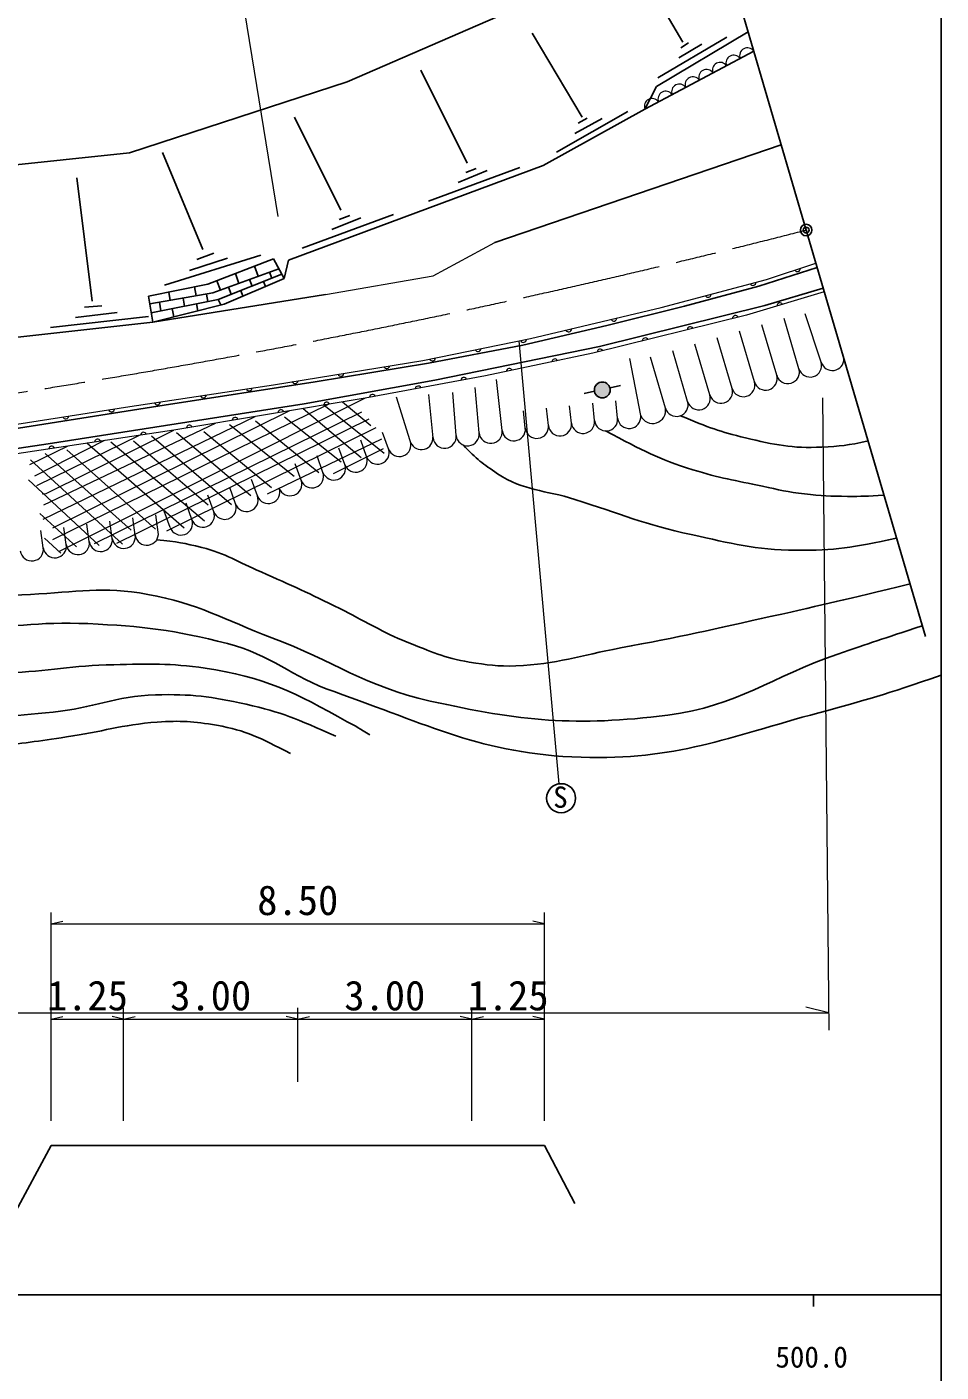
# Model space of a CAD drawing. Units: millimetres, scale not verified, with parts at other scales. Extents: x 40000 to 680000, y 20000 to 380000.
# Drawn here: x 500226 to 579000, y 198357 to 314239 of the extents above; entities that cross this region are included whole.
import ezdxf
from ezdxf.enums import TextEntityAlignment as Align

# ---------------------------------------------------------------- set-up
doc = ezdxf.new("R2010")
doc.units = ezdxf.units.MM
doc.header["$LTSCALE"] = 1000
doc.header["$PDMODE"] = 32
doc.header["$PDSIZE"] = 500
doc.linetypes.add('CHAIN', pattern=[18.5, 12, -1.5, 3.5, -1.5])
for name, color, linetype, lineweight in [('M-BGD', 7, 'Continuous', 25), ('M-BMK', 2, 'CHAIN', 13), ('M-BMK-SRVR', 3, 'Continuous', 25), ('M-STR-HTXT', 7, 'Continuous', 13), ('M-TTL-BAND', 7, 'Continuous', 25)]:
    doc.layers.add(name, color=color, linetype=linetype, lineweight=lineweight)
doc.layers.add('M-OTRS', color=6, linetype='Continuous')
doc.styles.add('ＭＳ ゴシック', font='')
doc.styles.get('ＭＳ ゴシック').set_extended_font_data('MS Gothic')

msp = doc.modelspace()

# ---------------------------------------------------------------- hatches: boundary and pattern name
at = {"layer": 'M-BGD'}
msp.add_hatch(color=256, dxfattribs=at).paths.add_polyline_path([(550471, 283112, 0.97359), (549130, 282852, 0.01338), (549137, 282816, 0.41421), (549952, 282297, 0.41421)])

# ---------------------------------------------------------------- linework, layer by layer
for p, q in [((559579, 323300), (527827, 309508)), ((556755, 312929), (552897, 319495)), ((548072, 306465), (543775, 313713)), ((554464, 309094), (562364, 313811)), ((554597, 309858), (560530, 313367)), ((553481, 307153), (562856, 312136)), ((556410, 311573), (558377, 312743)), ((556569, 312437), (557247, 312876)), ((527827, 309508), (509053, 303385)), ((538175, 302515), (534172, 310505)), ((553481, 307153), (554464, 309094)), ((544718, 302308), (553481, 307153)), ((527286, 298458), (523283, 306449)), ((545859, 303435), (552000, 306964)), ((547454, 305070), (549787, 306346)), ((547733, 305947), (548511, 306386)), ((540536, 295672), (565225, 304067)), ((509053, 303385), (483212, 300693)), ((515375, 295050), (511906, 303410)), ((522768, 294131), (544718, 302308)), ((534845, 299225), (542701, 302136)), ((537377, 300840), (539890, 301857)), ((538035, 301698), (538933, 302036)), ((505838, 290603), (504527, 301225)), ((523956, 295168), (531812, 298080)), ((527146, 297641), (528044, 297980)), ((526488, 296784), (529001, 297800)), ((512085, 292000), (520370, 294572)), ((514867, 294213), (516332, 294751)), ((514239, 293256), (517499, 294303)), ((521461, 294249), (515818, 292076)), ((516257, 291318), (521926, 293408)), ((520158, 292756), (519838, 293624)), ((522398, 292554), (521461, 294249)), ((522398, 292554), (522768, 294131)), ((568323, 293510), (563283, 291893)), ((515818, 292076), (510694, 291039)), ((516905, 291557), (516602, 292378)), ((522185, 292939), (516716, 290760)), ((517214, 290361), (522398, 292554)), ((518501, 292146), (518190, 292989)), ((519625, 291919), (519402, 292478)), ((520622, 292316), (520797, 291877)), ((521337, 292601), (521131, 293116)), ((510694, 291039), (511073, 288806)), ((510807, 290373), (516257, 291318)), ((511073, 288806), (525956, 291186)), ((512583, 290681), (512459, 291396)), ((513681, 290871), (513800, 290183)), ((514812, 291068), (514677, 291845)), ((515707, 291223), (515818, 290582)), ((517833, 291205), (517592, 291810)), ((518652, 291531), (518843, 291051)), ((563283, 291893), (556876, 290178)), ((563802, 290245), (568848, 291723)), ((505200, 290085), (506695, 290224)), ((516716, 290760), (510935, 289617)), ((511073, 288806), (517214, 290361)), ((511642, 290518), (511770, 289782)), ((512743, 289974), (512883, 289264)), ((514846, 290390), (514964, 289791)), ((516716, 290760), (516937, 290291)), ((549572, 286699), (563802, 290245)), ((556876, 290178), (550190, 288530)), ((511073, 288806), (478498, 285203)), ((502269, 288330), (510703, 289287)), ((504402, 289207), (508011, 289626)), ((550190, 288530), (542972, 286829)), ((542972, 286829), (534824, 285260)), ((535382, 283804), (549572, 286699)), ((534824, 285260), (525068, 283652)), ((525068, 283652), (512048, 281658)), ((524117, 281771), (535382, 283804)), ((548239, 282653), (549130, 282852)), ((550477, 283150), (551369, 283349)), ((512048, 281658), (497831, 279405)), ((502045, 278311), (524117, 281771)), ((470233, 273636), (502045, 278311)), ((502314, 217875), (499081, 211845)), ((502314, 217875), (508564, 217875)), ((508564, 217875), (523564, 217875)), ((523564, 217875), (538564, 217875)), ((538564, 217875), (544814, 217875)), ((544814, 217875), (547445, 212888))]:
    msp.add_line(p, q, dxfattribs=at)
at = {"layer": 'M-BGD', "lineweight": 13}
for p, q in [((535242, 292801), (540536, 295672)), ((525956, 291186), (535242, 292801)), ((564833, 284229), (563554, 288573)), ((566751, 284794), (565474, 289132)), ((568670, 285358), (567292, 289517)), ((560995, 283099), (559714, 287454)), ((562914, 283664), (561634, 288014)), ((546081, 249033), (542639, 287186)), ((557158, 281970), (555873, 286335)), ((559077, 282535), (557794, 286895)), ((553117, 280751), (552188, 285688)), ((555240, 281405), (553953, 285776)), ((539197, 279258), (538839, 283169)), ((541185, 279471), (540694, 283867)), ((502461, 270070), (526221, 281739)), ((529363, 282263), (502940, 269023)), ((525800, 281669), (531023, 277517)), ((527429, 281941), (529852, 279913)), ((533263, 278572), (532080, 282352)), ((535220, 278831), (534852, 282571)), ((537208, 279045), (536925, 282731)), ((547151, 280111), (546991, 281603)), ((549140, 280325), (548980, 281816)), ((551128, 280538), (550968, 282029)), ((501624, 271834), (519908, 280685)), ((522865, 281178), (502431, 271057)), ((529053, 281046), (506014, 269721)), ((507971, 269777), (529711, 280478)), ((527311, 276751), (522419, 280632)), ((524036, 281374), (529019, 277136)), ((543174, 279685), (543014, 281176)), ((545163, 279898), (545003, 281389)), ((501684, 273060), (516474, 280111)), ((501893, 274047), (512883, 279512)), ((530303, 279687), (512246, 270794)), ((521290, 274518), (515467, 279356)), ((523244, 275501), (517687, 279954)), ((525370, 275820), (519920, 280287)), ((531382, 277895), (530874, 279306)), ((503754, 278133), (500458, 276500)), ((506902, 278608), (500876, 275543)), ((501086, 274735), (509942, 279068)), ((513770, 271057), (505391, 278380)), ((515536, 271651), (507460, 278471)), ((515855, 273027), (509414, 278550)), ((517848, 273067), (510970, 278989)), ((519523, 273845), (513103, 279268)), ((530767, 278731), (520931, 273986)), ((529500, 277218), (528992, 278629)), ((509204, 270897), (501807, 277477)), ((511297, 270977), (503681, 277796)), ((525736, 275864), (525228, 277275)), ((530927, 277881), (526620, 275727)), ((527618, 276541), (527110, 277952)), ((500547, 276949), (508473, 269681)), ((523854, 275187), (523346, 276598)), ((500371, 275224), (506452, 269561)), ((520090, 273833), (519582, 275244)), ((501534, 274018), (501893, 274047)), ((516326, 272479), (515818, 273890)), ((518208, 273156), (517700, 274567)), ((501348, 272333), (504498, 269442)), ((512562, 271124), (512055, 272536)), ((514444, 271801), (513936, 273213)), ((505602, 269908), (505400, 271395)), ((507584, 270178), (507382, 271665)), ((509566, 270449), (509363, 271935)), ((511547, 270719), (511345, 272205)), ((501639, 269368), (501437, 270855)), ((501747, 270199), (503151, 268910)), ((503621, 269638), (503418, 271125)), ((502314, 219989), (502314, 237959)), ((544814, 219989), (544814, 237959)), ((502314, 236959), (503314, 237209)), ((502314, 236959), (544814, 236959)), ((544814, 236959), (543814, 237209)), ((502314, 219989), (502314, 229749)), ((508564, 223376), (508564, 229749)), ((508564, 219989), (508564, 229749)), ((523564, 223376), (523564, 229749)), ((523564, 223376), (523564, 229749)), ((538564, 223376), (538564, 229749)), ((538564, 219989), (538564, 229749)), ((544814, 219989), (544814, 229749)), ((502314, 228749), (503314, 228999)), ((502314, 228749), (508564, 228749)), ((508564, 228749), (507564, 228999)), ((508564, 228749), (509564, 228999)), ((508564, 228749), (523564, 228749)), ((523564, 228749), (522564, 228999)), ((523564, 228749), (524564, 228999)), ((523564, 228749), (538564, 228749)), ((538564, 228749), (537564, 228999)), ((538564, 228749), (539564, 228999)), ((538564, 228749), (544814, 228749)), ((544814, 228749), (543814, 228999))]:
    msp.add_line(p, q, dxfattribs=at)
for points in [[(451036, 272792), (466449, 274992), (474464, 276188), (484578, 277750), (494197, 279212), (509084, 281525), (521476, 283416), (534350, 285509), (543615, 287383), (554887, 290069), (563959, 292481), (568214, 293882)], [(568938, 291417), (562232, 289411), (548982, 286122), (539741, 284178), (529363, 282263), (512883, 279512), (497241, 277149), (480044, 274607), (459886, 271796), (446517, 269911), (425223, 267399), (410090, 266053), (401955, 265306), (381268, 263980), (355941, 262915), (340763, 262537), (260370, 261614), (237326, 261495), (216824, 262168), (205200, 262826), (197942, 263643), (191861, 264879)]]:
    msp.add_lwpolyline(points, dxfattribs=at)
at = {"layer": 'M-BGD'}
for centre, radius in [((549804, 282964), 683), ((546255, 247795), 1250)]:
    msp.add_circle(centre, radius, dxfattribs=at)
at = {"layer": 'M-BGD', "lineweight": 13}
for centre, radius, start, end in [((561130, 311142), 667, 33.74672, 202.22908), ((562302, 311765), 667, 33.74672, 202.22908), ((558786, 309897), 667, 33.74672, 202.22908), ((559958, 310520), 667, 33.74672, 202.22908), ((557614, 309274), 667, 33.74672, 202.22908), ((555270, 308028), 667, 33.74672, 202.22908), ((556442, 308651), 667, 33.74672, 202.22908), ((554098, 307406), 667, 33.74672, 202.22908), ((566606, 293411), 256, 210.89824, 5.53747), ((562790, 292228), 256, 207.57261, 2.21184), ((558924, 291200), 256, 207.57261, 2.21184), ((565122, 290217), 256, 29.33239, 183.97162), ((550796, 289152), 256, 206.07897, 0.7182), ((561274, 289116), 256, 26.62529, 181.26453), ((546904, 288225), 256, 206.07897, 0.7182), ((553510, 287188), 256, 26.62529, 181.26453), ((557392, 288152), 256, 26.62529, 181.26453), ((539090, 286526), 256, 204.11673, 358.75596), ((543011, 287319), 256, 204.11673, 358.75596), ((549628, 286224), 256, 26.62529, 181.26453), ((535170, 285732), 256, 204.11673, 358.75596), ((545717, 285377), 256, 24.5597, 179.19893), ((567711, 285076), 1000, 196.40107, 16.40107), ((569629, 285641), 1000, 196.40107, 0.82709), ((527281, 284417), 256, 201.91711, 356.55635), ((531229, 285059), 256, 201.91711, 356.55635), ((537878, 283777), 256, 23.13047, 177.7697), ((541803, 284554), 256, 24.5597, 179.19893), ((563873, 283947), 1000, 196.40107, 16.40107), ((565792, 284511), 1000, 196.40107, 16.40107), ((519382, 283153), 256, 201.3561, 355.99534), ((523333, 283775), 256, 201.91711, 356.55635), ((533944, 283051), 256, 23.13047, 177.7697), ((560036, 282817), 1000, 196.40107, 16.40107), ((561955, 283382), 1000, 196.40107, 16.40107), ((511474, 281946), 256, 201.3561, 355.99534), ((515428, 282550), 256, 201.3561, 355.99534), ((526066, 281656), 256, 22.15957, 176.7988), ((530010, 282326), 256, 23.13047, 177.7697), ((556199, 281688), 1000, 196.40107, 16.40107), ((558118, 282252), 1000, 196.40107, 16.40107), ((503568, 280725), 256, 201.5111, 356.15033), ((507520, 281339), 256, 201.5111, 356.15033), ((518175, 280338), 256, 22.15957, 176.7988), ((522121, 280997), 256, 22.15957, 176.7988), ((550134, 280431), 1000, 186.1225, 6.1225), ((552123, 280645), 1000, 186.1225, 6.1225), ((554141, 281199), 1118, 203.60728, 10.64373), ((510277, 279061), 256, 21.27007, 175.9093), ((514230, 279680), 256, 22.15957, 176.7988), ((540191, 279365), 1000, 186.1225, 6.1225), ((542180, 279578), 1000, 186.1225, 6.1225), ((544168, 279791), 1000, 186.1225, 6.1225), ((546157, 280005), 1000, 186.1225, 6.1225), ((548145, 280218), 1000, 186.1225, 6.1225), ((502367, 277866), 256, 21.27007, 175.9093), ((506322, 278464), 256, 21.27007, 175.9093), ((532322, 278233), 1000, 199.7865, 19.7865), ((534220, 278831), 1000, 203.47549, 6.1225), ((536214, 278938), 1000, 186.1225, 6.1225), ((538202, 279151), 1000, 186.1225, 6.1225), ((528559, 276879), 1000, 199.7865, 19.7865), ((530441, 277556), 1000, 199.7865, 19.7865), ((524795, 275525), 1000, 199.7865, 19.7865), ((526677, 276202), 1000, 199.7865, 19.7865), ((522913, 274848), 1000, 199.7865, 19.7865), ((519149, 273494), 1000, 199.7865, 19.7865), ((521031, 274171), 1000, 199.7865, 19.7865), ((515385, 272140), 1000, 199.7865, 19.7865), ((517267, 272817), 1000, 199.7865, 19.7865), ((513503, 271463), 1000, 199.7865, 19.7865), ((506593, 270043), 1000, 187.75894, 7.75894), ((508575, 270314), 1000, 187.75894, 7.75894), ((510557, 270584), 1000, 187.75894, 7.75894), ((500648, 269233), 1000, 187.75894, 7.75894), ((502630, 269503), 1000, 187.75894, 7.75894), ((504612, 269773), 1000, 187.75894, 7.75894)]:
    msp.add_arc(centre, radius, start, end, dxfattribs=at)
at = {"layer": 'M-BGD'}
for points, knots in [([(556541, 280748), (559046, 279707), (559898, 279377), (562149, 278840), (564667, 278239), (566143, 277912), (568729, 278042), (570295, 278121), (570935, 278187), (572709, 278568)], [0, 0, 0, 0, 1, 1, 1, 2, 2, 2, 3, 3, 3, 3]), ([(550072, 279433), (553447, 277689), (554536, 277051), (557610, 276088), (559904, 275370), (561248, 275175), (563599, 274675), (565011, 274375), (565797, 274155), (567233, 274002), (568672, 273848), (569486, 273809), (570934, 273800), (572164, 273792), (572588, 273809), (574081, 273894)], [0, 0, 0, 0, 1, 1, 1, 2, 2, 2, 3, 3, 3, 4, 4, 4, 5, 5, 5, 5]), ([(575167, 270196), (571315, 269399), (569905, 269125), (566492, 269157), (562931, 269190), (560956, 269748), (557475, 270503), (553477, 271369), (551346, 272286), (547449, 273531), (544836, 274365), (543075, 274239), (540787, 275752), (539526, 276584), (538980, 277001), (537816, 278229)], [0, 0, 0, 0, 1, 1, 1, 2, 2, 2, 3, 3, 3, 4, 4, 4, 5, 5, 5, 5]), ([(511403, 270050), (513189, 269878), (513796, 269775), (515286, 269394), (517380, 268860), (518420, 268149), (520401, 267286), (523081, 266118), (524566, 265422), (527190, 264131), (528338, 263565), (528946, 263179), (530091, 262605), (531212, 262044), (531822, 261681), (532992, 261230), (535039, 260439), (536177, 259866), (538345, 259525), (539897, 259281), (540784, 259129), (542353, 259196), (545923, 259347), (547858, 260080), (551370, 260736), (556492, 261693), (559340, 262340), (564425, 263473), (569084, 264510), (570575, 264867), (576323, 266257)], [0, 0, 0, 0, 1, 1, 1, 2, 2, 2, 3, 3, 3, 4, 4, 4, 5, 5, 5, 6, 6, 6, 7, 7, 7, 8, 8, 8, 9, 9, 9, 10, 10, 10, 10]), ([(577381, 262653), (573843, 261491), (572934, 261178), (570093, 260207), (564346, 258242), (561481, 255728), (555456, 254958), (547503, 253942), (542792, 254428), (534966, 256169), (529370, 257414), (526701, 259594), (521339, 261620), (517198, 263185), (514995, 264565), (510639, 265355), (506760, 266058), (504483, 265554), (500545, 265355), (496474, 265149), (494219, 264664), (490149, 264446), (487510, 264305), (485800, 263171), (483386, 264244), (482294, 264730), (481732, 265034), (480811, 265897)], [0, 0, 0, 0, 1, 1, 1, 2, 2, 2, 3, 3, 3, 4, 4, 4, 5, 5, 5, 6, 6, 6, 7, 7, 7, 8, 8, 8, 9, 9, 9, 9]), ([(579000, 258390), (574104, 256692), (572626, 256288), (568478, 255160), (560620, 253024), (556125, 251066), (547987, 251324), (539384, 251597), (534817, 254147), (526689, 256977), (522972, 258270), (521314, 260135), (517503, 261115), (512913, 262296), (510226, 262618), (505491, 262831), (501157, 263026), (498730, 262506), (494397, 262273), (490687, 262073), (488594, 261322), (484900, 261721), (481781, 262058), (480208, 263149), (477127, 263740), (474145, 264311), (473048, 264414), (469416, 264734)], [0, 0, 0, 0, 1, 1, 1, 2, 2, 2, 3, 3, 3, 4, 4, 4, 5, 5, 5, 6, 6, 6, 7, 7, 7, 8, 8, 8, 9, 9, 9, 9]), ([(460570, 262364), (463261, 262599), (464076, 262641), (466327, 262629), (469215, 262614), (470821, 262302), (473695, 262024), (476066, 261794), (477444, 261906), (479752, 261317), (482618, 260585), (483909, 259130), (486818, 258592), (491315, 257760), (493957, 258403), (498527, 258592), (502122, 258740), (504114, 259216), (507712, 259298), (510789, 259369), (512540, 259439), (515585, 258996), (520643, 258260), (523372, 256882), (527833, 254386), (528601, 253956), (528907, 253820), (529776, 253242)], [0, 0, 0, 0, 1, 1, 1, 2, 2, 2, 3, 3, 3, 4, 4, 4, 5, 5, 5, 6, 6, 6, 7, 7, 7, 8, 8, 8, 9, 9, 9, 9]), ([(226594, 237067), (229044, 237644), (229911, 237921), (232079, 237922), (233583, 237922), (234448, 237920), (235915, 237585), (237861, 237140), (238841, 236515), (240692, 235768), (243314, 234711), (244713, 233948), (247354, 232942), (249747, 232031), (251014, 231175), (253545, 230789), (256274, 230372), (257904, 230183), (260611, 230721), (262585, 231114), (263677, 231531), (265456, 232471), (268291, 233969), (269691, 235133), (272387, 236867), (273687, 237704), (274368, 238249), (275707, 239021), (278030, 240359), (279450, 240889), (281898, 241982), (284311, 243059), (285568, 244084), (288179, 244494), (291243, 244975), (293025, 244579), (296119, 244359), (301199, 243999), (304042, 243592), (309040, 242610), (312086, 242011), (313674, 241198), (316666, 240367), (320512, 239298), (322583, 238274), (326536, 237720), (329139, 237355), (330638, 237711), (333265, 237809), (334493, 237856), (335196, 237775), (336405, 237989), (339838, 238596), (341638, 239476), (345019, 240322), (348948, 241305), (351083, 242290), (355113, 242699), (358408, 243034), (360285, 242791), (363592, 242610), (365719, 242493), (366893, 242191), (369020, 242071), (371592, 241927), (373039, 241863), (375615, 241937), (378498, 242019), (380121, 242131), (382972, 242565), (385934, 243016), (387586, 243430), (390419, 244404), (394777, 245903), (396912, 247542), (401276, 249025), (404068, 249974), (405753, 250131), (408678, 250505), (413736, 251153), (416635, 250694), (421733, 250573), (424708, 250502), (426361, 250079), (429337, 250102), (432196, 250123), (433872, 250135), (436605, 250976), (438638, 251603), (439502, 252649), (441517, 253332), (444418, 254314), (446177, 254392), (449188, 254947), (453353, 255713), (455668, 256346), (459888, 256696), (464289, 257062), (466777, 256844), (471193, 256831), (475084, 256819), (477273, 256930), (481153, 256629), (485871, 256263), (488404, 255045), (493131, 254812), (496783, 254632), (498845, 254861), (502485, 255216), (505960, 255555), (507810, 256586), (511300, 256696), (514364, 256793), (516113, 256552), (519106, 255889), (522239, 255195), (523438, 254645), (526845, 253130)], [0, 0, 0, 0, 1, 1, 1, 2, 2, 2, 3, 3, 3, 4, 4, 4, 5, 5, 5, 6, 6, 6, 7, 7, 7, 8, 8, 8, 9, 9, 9, 10, 10, 10, 11, 11, 11, 12, 12, 12, 13, 13, 13, 14, 14, 14, 15, 15, 15, 16, 16, 16, 17, 17, 17, 18, 18, 18, 19, 19, 19, 20, 20, 20, 21, 21, 21, 22, 22, 22, 23, 23, 23, 24, 24, 24, 25, 25, 25, 26, 26, 26, 27, 27, 27, 28, 28, 28, 29, 29, 29, 30, 30, 30, 31, 31, 31, 32, 32, 32, 33, 33, 33, 34, 34, 34, 35, 35, 35, 36, 36, 36, 37, 37, 37, 38, 38, 38, 39, 39, 39, 39]), ([(261430, 227760), (261678, 227726), (261786, 227748), (262013, 227760), (263445, 227837), (264137, 228539), (265333, 229331), (266510, 230110), (267061, 230699), (268204, 231529), (269569, 232520), (270356, 233044), (271748, 233996), (273926, 235486), (275082, 236425), (277356, 237765), (279267, 238891), (280402, 239431), (282470, 240232), (284825, 241144), (286222, 241483), (288706, 241937), (290707, 242302), (291876, 242220), (293910, 242161), (298257, 242034), (300658, 241410), (304946, 240681), (307850, 240187), (309437, 239701), (312303, 239021), (315363, 238294), (317083, 237903), (320109, 237047), (322952, 236242), (324409, 235228), (327332, 234804), (329621, 234472), (330973, 234375), (333254, 234759), (336337, 235277), (337925, 236165), (340925, 237047), (343112, 237690), (344320, 238117), (346533, 238662), (349253, 239331), (350814, 239543), (353576, 240008), (355952, 240408), (357277, 240703), (359678, 240905), (361424, 241052), (362412, 240961), (364164, 240905), (368259, 240773), (370520, 239991), (374617, 240030), (377147, 240054), (378585, 240061), (381077, 240501), (383494, 240929), (384769, 241521), (387133, 242184), (391604, 243436), (394092, 244198), (398573, 245414), (402480, 246474), (404662, 247099), (408600, 248038), (409970, 248365), (410733, 248589), (412129, 248778), (414597, 249113), (416010, 249139), (418499, 249047), (422034, 248918), (423967, 248197), (427501, 248060), (429918, 247967), (431342, 247582), (433692, 248150), (436332, 248788), (437653, 249660), (440153, 250722), (441865, 251450), (442743, 252053), (444497, 252673), (446334, 253323), (447426, 253499), (449334, 253892), (451541, 254348), (452782, 254598), (455017, 254879), (458821, 255358), (460974, 255454), (464804, 255627), (467876, 255766), (469613, 255952), (472677, 255694), (475171, 255485), (476564, 255242), (479003, 254685), (481161, 254193), (482290, 253602), (484454, 253137), (486296, 252742), (487360, 252684), (489232, 252464), (491066, 252249), (492095, 252065), (493942, 252061), (495285, 252057), (496037, 252136), (497374, 252263), (499828, 252495), (501193, 252715), (503632, 253070), (506698, 253516), (508370, 254127), (511461, 254349), (513456, 254492), (514604, 254424), (516575, 254079), (519197, 253621), (520231, 253007), (522945, 251657)], [0, 0, 0, 0, 1, 1, 1, 2, 2, 2, 3, 3, 3, 4, 4, 4, 5, 5, 5, 6, 6, 6, 7, 7, 7, 8, 8, 8, 9, 9, 9, 10, 10, 10, 11, 11, 11, 12, 12, 12, 13, 13, 13, 14, 14, 14, 15, 15, 15, 16, 16, 16, 17, 17, 17, 18, 18, 18, 19, 19, 19, 20, 20, 20, 21, 21, 21, 22, 22, 22, 23, 23, 23, 24, 24, 24, 25, 25, 25, 26, 26, 26, 27, 27, 27, 28, 28, 28, 29, 29, 29, 30, 30, 30, 31, 31, 31, 32, 32, 32, 33, 33, 33, 34, 34, 34, 35, 35, 35, 36, 36, 36, 37, 37, 37, 38, 38, 38, 39, 39, 39, 40, 40, 40, 41, 41, 41, 42, 42, 42, 42])]:
    msp.add_open_spline(points, degree=3, knots=knots, dxfattribs=at)
at = {"layer": 'M-BMK'}
msp.add_arc((388796, 990074), 715961, 276.5176, 284.44349, dxfattribs=at)
at = {"layer": 'M-BMK-SRVR'}
for p, q in [((567375, 296741), (558222, 327924)), ((577652, 261732), (567375, 296741))]:
    msp.add_line(p, q, dxfattribs=at)
msp.add_circle((567375, 296741), 500, dxfattribs=at)
at = {"layer": 'M-OTRS'}
msp.add_point((567375, 296741), dxfattribs=at)
at = {"layer": 'M-STR-HTXT'}
for p, q in [((514660, 342004), (521856, 297905)), ((569350, 227809), (568802, 282292)), ((569335, 229302), (567335, 229802)), ((203293, 229302), (569335, 229302))]:
    msp.add_line(p, q, dxfattribs=at)
at = {"layer": 'M-TTL-BAND'}
for p, q in [((579000, 20000), (579000, 370000)), ((40000, 205000), (579000, 205000)), ((568000, 205000), (568000, 204000))]:
    msp.add_line(p, q, dxfattribs=at)

# ---------------------------------------------------------------- texts
at = {"layer": 'M-BGD', "style": 'ＭＳ ゴシック'}
msp.add_text('S', height=1833, dxfattribs=at).set_placement((545576, 246422), align=Align.BOTTOM_LEFT)
for s, p in [('8.50', (523564, 236959)), ('1.25', (505439, 228749)), ('3.00', (516064, 228749)), ('3.00', (531064, 228749)), ('1.25', (541689, 228749))]:
    msp.add_text(s, height=2566, dxfattribs=at).set_placement(p, align=Align.BOTTOM_CENTER)
at = {"layer": 'M-TTL-BAND', "style": 'ＭＳ ゴシック'}
msp.add_text('500.0', height=1833, dxfattribs=at).set_placement((567844, 198195), align=Align.BOTTOM_CENTER)

doc.saveas('drawing.dxf')
